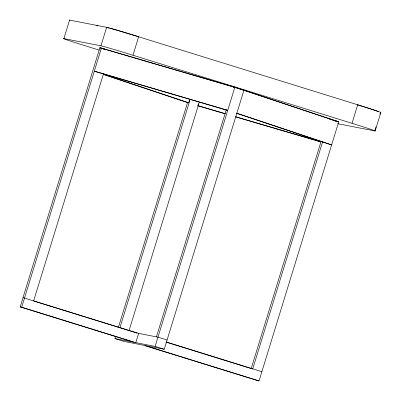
<?xml version="1.0" encoding="UTF-8"?>
<svg xmlns="http://www.w3.org/2000/svg" width="401" height="401" viewBox="0 0 401 401"><rect width="100%" height="100%" fill="white"/><g stroke="black" fill="none" stroke-linecap="round" stroke-linejoin="round"><path stroke-width="0.6" d="M63.869 38.606L69.563 20.095L106.646 27.313A29.057 0.506 17.1 0 1 138.661 36.727L132.967 55.238A29.057 0.506 17.1 0 0 100.947 45.824L63.869 38.606A29.057 0.506 17.1 0 0 86.616 46.215L99.152 50.11M114.942 338.594L134.255 342.354L20.16 306.9L99.889 47.739L234.841 87.258L338.75 121.789L259.021 380.95L143.383 345.191L124.069 341.431L114.942 338.594L115.653 336.284M100.947 45.824L106.646 27.313M20.16 306.9L21.709 307.201L101.438 48.04L109.994 50.696M33.684 300.78L103.573 73.594M118.34 327.547L187.498 102.751M103.433 74.446L187.553 102.576L188.711 102.801L189.808 99.242M119.889 327.848L190.144 99.468M198.385 103.859L197.838 105.638L225.437 113.749M129.012 330.685L199.272 102.3M21.709 307.201L135.799 342.654L138.646 333.401L157.959 337.161L167.087 339.998M156.415 336.86L226.309 109.674M135.799 342.654L155.112 346.419L234.841 87.258L233.297 86.957L241.853 89.613M259.021 380.95L144.926 345.492L164.24 349.251L243.968 90.095L242.425 89.794M321.086 141.373L251.196 368.559L252.74 368.86L322.635 141.673M376.058 126.741L374.77 130.921A29.057 0.506 17.1 0 0 352.023 123.313L357.717 104.801L134.947 35.629A26.145 0.456 17.1 0 0 117.503 30.386M379.917 114.2L380.469 112.41A29.057 0.506 17.1 0 0 357.717 104.801M375.141 130.967L380.84 112.455M377.712 111.558L378.058 111.598A26.145 0.456 17.1 0 0 360.434 105.704L357.166 104.686M96.611 25.679L97.829 25.915M107.543 27.809L109.368 28.16M109.017 50.576L110.049 50.777M337.206 121.488L338.75 121.789L329.622 118.952M337.692 123.703L374.77 130.921M23.012 297.642L138.646 333.401M108.28 50.165L233.683 87.032M334.8 120.781L336.604 121.313M235.638 116.751L320.84 141.794M197.883 105.764L224.921 113.714M235.738 116.891L321.071 141.979M132.967 55.238L352.023 123.313M105.593 49.513L99.889 47.739L105.222 49.523M329.787 119.182L336.634 121.313M166.295 341.993L261.868 371.692M33.764 300.986L137.102 333.101M165.944 342.063L251.362 368.609M155.112 346.419L164.24 349.251M242.811 89.869L331.903 119.663M236.851 113.232L331.632 144.926L236.284 113.207M103.182 74.195L188.711 102.801M69.298 20.15A29.057 0.506 17.1 0 1 69.563 20.095M110.145 28.341A26.145 0.456 17.1 0 1 111.308 28.636M111.784 28.767A26.145 0.456 17.1 0 1 117.017 30.245M227.723 110.395L94.315 71.177L227.723 110.395"/></g></svg>
